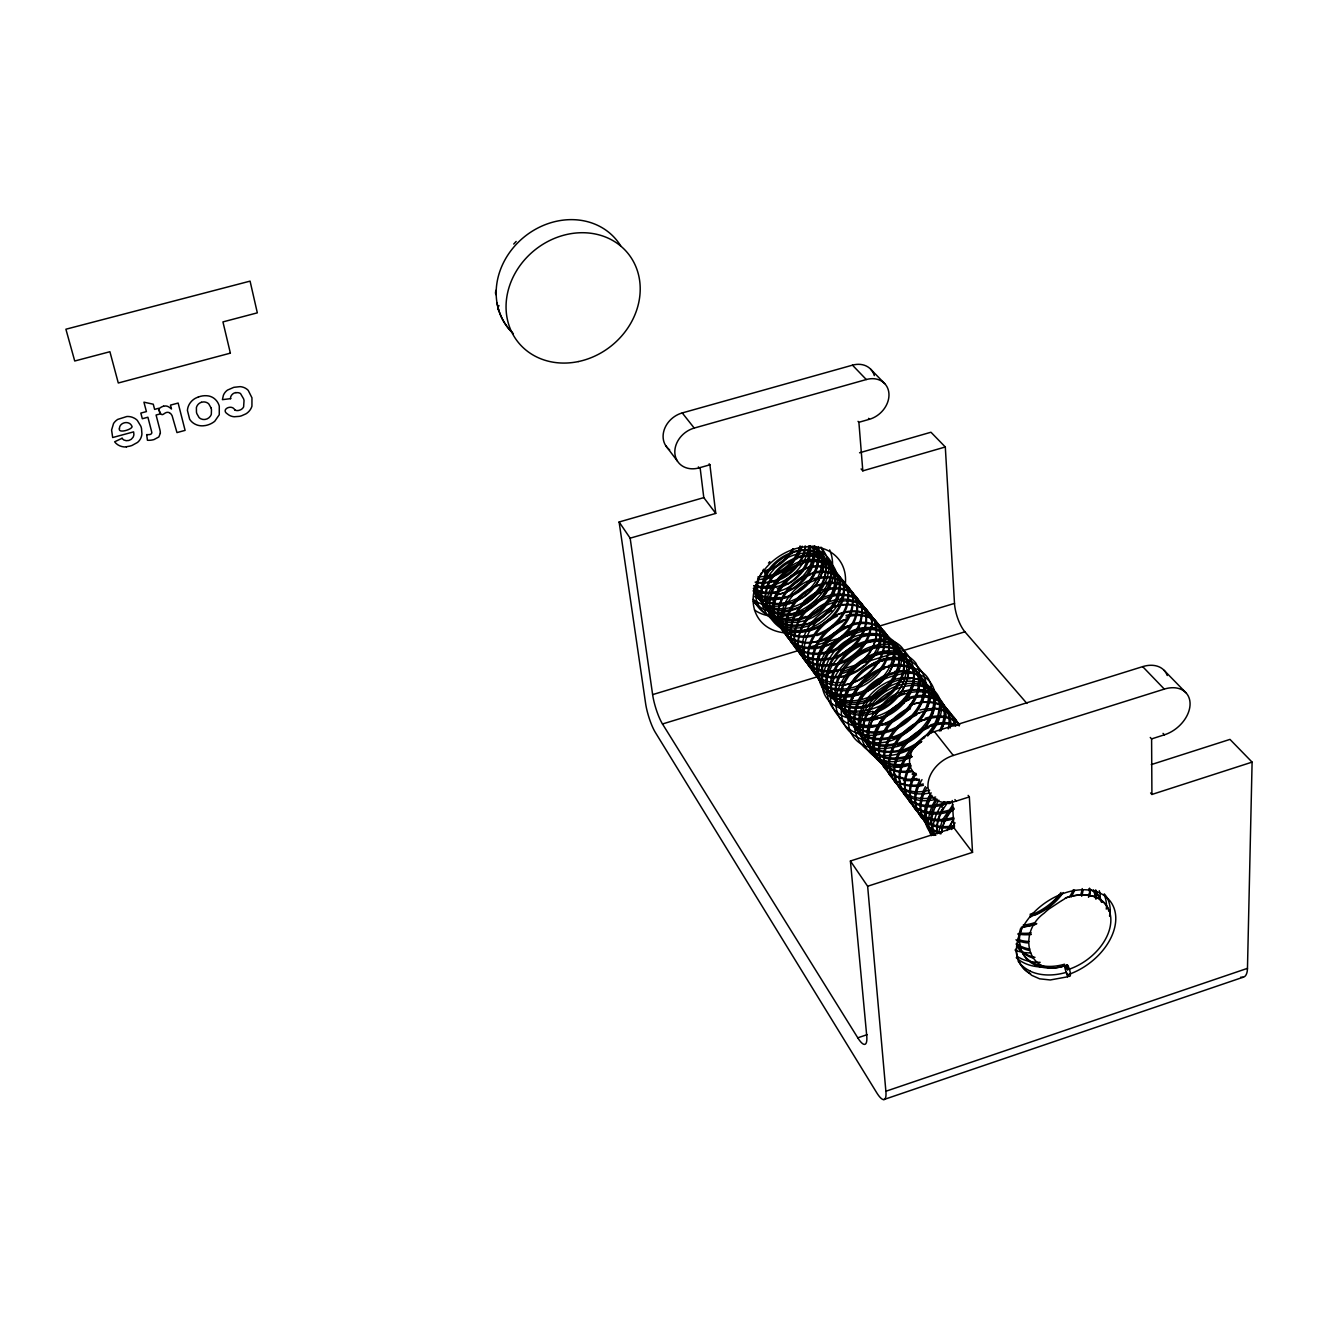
<?xml version="1.0" encoding="UTF-8"?>
<svg xmlns="http://www.w3.org/2000/svg" width="1318" height="1318" viewBox="0 0 1318 1318"><rect width="100%" height="100%" fill="white"/><g stroke="black" fill="none" stroke-linecap="round" stroke-linejoin="round"><path stroke-width="1.5" d="M924.066 689.462L923.934 687.914M1089.558 893.736L1089.574 893.159A47.366 32.176 -39.4 0 0 1089.063 888.711M1240.798 977.149A26.805 10.165 67.9 0 0 1247.471 968.351L1252.1 762.117L1229.974 739.398L1151.273 764.605M808.692 546.146C805.858 571.468 778.592 590.645 753.781 585.785M851.181 625.029A40.38 30.298 -40.3 0 0 848.578 625.869C797.505 641.405 810.652 718.376 867.293 691.275C920.491 665.129 886.915 600.827 837.309 639.675C788.164 681.768 846.634 730.584 887.689 687.881C933.128 635.375 854.575 611.387 828.956 659.593C797.061 719.463 886.47 728.327 904.181 680.104C924.775 615.325 828.577 635.606 826.748 683.251C823.124 744.967 916.966 718.722 914.049 670.648C903.16 612.244 814.771 662.476 832.729 707.107C855.283 755.478 939.553 708.079 915.829 663.003C881.478 623.167 807.802 690.434 847.062 727.454C883.933 758.278 959.059 691.571 909.947 660.516C864.163 640.153 806.665 724.554 867.936 741.375C913.671 754.934 967.494 668.852 898.777 665.491C845.299 665.788 821.246 759.053 892.055 747.553C947.032 739.151 954.924 651.504 885.993 678.375C828.94 704.405 854.657 781.904 915.499 746.466M938.202 833.273L942.732 819.466L953.013 804.705M802.184 546.179C795.545 570.332 760.585 581.271 768.163 610.563C773.913 636.314 808.939 637.467 825.925 622.277A39.062 30.957 -33.2 0 1 813.305 629.032L810.092 629.823A39.062 30.742 -32.8 0 0 812.827 628.95M946.983 830.571L953.688 818.824M781.673 599.13L782.464 597.548M940.97 730.633C962.354 689.594 904.164 676.661 882.599 704.603C851.609 727.668 870.259 779.251 910.573 764.704M761.656 572.523C734.521 619.575 804.524 640.993 827.885 602.919C860.588 560.166 799.746 534.202 773.205 570.183C737.602 609.015 789.861 648.901 824.491 615.621C863.158 585.027 823.223 538.7 786.138 569.59M793.485 548.996C787.538 560.166 776.714 568.519 764.522 571.814M931.151 792.843C922.897 805.43 920.985 824.673 933.226 835.431M1072.852 895.762A48.074 31.714 -38.8 0 0 1066.46 897.723L1065.125 898.431M936.027 798.856C929.141 809.532 925.582 823.75 931.216 835.727M762.628 570.875L763.666 569.244M943.935 801.624C936.62 811.081 931.628 823.091 933.045 835.2M930.953 732.841C964.529 691.818 909.601 662.855 878.727 694.866C840.95 722.775 866.239 778.345 912.138 756.796M1061.748 893.95L1047.826 907.69L1030.165 917.13M513.723 244.044L516.162 241.441M768.476 563.066L769.827 561.633M799.021 597.664L800.356 596.346M825.859 622.211L828.725 619.971A39.54 30.66 -32.8 0 1 825.892 622.244M785.61 570.084L771.228 577.646L757.553 579.871M1064.763 898.728L1064.4 898.991A19.127 13.229 -36.2 0 1 1063.231 899.716L1061.913 900.474M1061.649 900.639L1048.864 909.058A48.782 33.23 -35.8 0 0 1044.136 913.193C1015.585 933.638 1028.946 980.724 1067.333 964.76A6.952 2.01 71.3 0 1 1070.43 974.084A6.952 2.01 71.3 0 1 1067.662 974.809L1066.509 973.046L1067.712 976.786L1050.281 979.966L1039.622 978.829L1031.73 975.336A13.691 9.308 -35.1 0 1 1030.66 974.364L1030.462 973.936M786.912 582.589L785.182 583.479M904.082 701.769L909.618 699.512M904.066 701.703L907.888 700.138M122.261 438.186L114.633 441.794A13.954 12.29 -15.2 0 0 126.413 446.967M803.387 569.409L807.753 567.959M1065.372 898.036L1066.46 897.624A48.025 32.736 -35.8 0 1 1110.843 919.157A48.025 32.736 -35.8 0 1 1068.717 969.373L1067.564 969.735L1067.333 964.76M848.594 625.984L850.785 625.193A40.644 30.38 -40.1 0 0 848.166 626.198M853.405 631.849L854.822 631.338M928.762 726.646L930.574 725.971L929.19 726.465M198.441 396.916L195.41 398.267A15.025 13.312 -19.3 0 0 190.204 402.88A16.689 14.762 -19.4 0 0 188.985 404.857A15.684 13.888 -19.3 0 0 187.436 410.475L189.644 419.19A15.898 14.053 -19.4 0 0 194.306 423.721A17.052 15.091 -19.4 0 0 195.674 424.429L196.366 424.742A15.075 13.345 -19.4 0 0 203.104 425.813L205.526 425.516A19.572 17.332 -19.4 0 0 207.717 424.973A18.37 16.261 -19.4 0 0 214.735 421.282L219.266 414.742L219.282 406.191A17.678 15.635 -19.3 0 0 215.575 399.7A14.432 12.785 -19.4 0 0 208.705 395.977A17.612 15.585 -19.4 0 0 198.458 396.982M883.851 1099.558L1243.072 977.248M619.114 521.994L630.152 538.172L715.756 513.41L703.796 497.627L619.114 521.994L645.606 703.466A21.829 4.399 73 0 0 655.277 732.314L876.602 1092.556A27.563 6.475 70.4 0 0 885.877 1091.255L1247.471 968.351M835.365 695.986A41.336 32.307 -38.8 0 1 869.748 649.016L871.198 648.703M630.152 538.172L652.624 694.619A22.225 4.58 73 0 0 662.493 723.977L857.771 1037.81L867.293 1034.63M869.748 649.148L870.654 648.868M802.975 562.654L801.608 563.066A38.996 31.401 -39.3 0 0 769.531 607.614M972.536 852.367L953.952 827.836L850.407 861L867.639 886.24L972.536 852.367L969.34 796.912L968.137 795.38M1150.598 792.975L1151.916 794.457L1252.1 762.117M884.411 724.225L882.45 724.818A41.55 32.505 -37.8 0 1 840.736 701.884A41.484 30.644 -40 0 1 874.707 656.348M1150.252 737.454L1151.602 738.904L1164.404 734.818A28.963 20.363 -39.9 0 0 1190.072 703.828A28.963 20.363 -39.9 0 0 1164.305 689.1L953.293 755.461A29.227 21.236 -36.3 0 0 927.987 786.747A29.227 21.236 -36.3 0 0 956.11 801.113L969.34 796.912M1035.207 924.511L1021.153 927.411M816.221 634.881L814.343 635.424A39.211 31.121 -33.3 0 0 816.649 634.765M916.521 775.05A28.798 21.121 -36.4 0 1 911.463 752.051A28.798 21.121 -36.4 0 1 934.429 731.622L1142.673 666.628A28.535 20.264 -40.1 0 1 1167.254 675.524M786.928 596.576L785.149 597.087A38.189 30.495 -33 0 1 779.992 598.092M888.76 730.732L887.278 731.16M820.06 640.663L819.022 640.96M833.124 657.847L830.01 658.687M662.493 723.977L964.924 631.816L1026.903 703.45M652.624 694.619L954.496 603.397L945.303 446.983L930.953 432.238L859.567 452.782M876.536 654.667L874.608 655.277A41.468 30.874 -40.4 0 1 876.981 654.519M888.019 730.963L885.663 731.589A41.731 32.571 -37.8 0 1 845.448 708.211M861.099 468.944L862.812 470.856L945.303 446.983M858.034 421.348L858.891 422.287L869.402 419.289A23.131 18.534 -42.5 0 0 888.925 393.439A23.131 18.534 -42.5 0 0 866.305 379.535L694.224 428.07A23.296 19.177 -37.9 0 0 674.948 454.133A23.296 19.177 -37.9 0 0 699.133 467.874L709.908 464.793L715.756 513.41M943.128 804.491L941.695 804.886M669.676 449.883A23.016 19.062 -38 0 1 664.239 429.701A23.016 19.062 -38 0 1 682.246 412.929L852.466 365.168A22.867 18.419 -42.6 0 1 874.312 375.597M836.172 664.074L834.063 664.601M765.198 570.908L767.9 576.378A5.288 1.203 74.9 0 1 766.648 578.141A5.288 1.203 74.9 0 1 764.424 571.106M768.839 576.147L767.488 576.46M900.639 750.881L902.023 750.519L900.194 750.98M909.98 764.209L908.745 764.489M230.798 398.629L222.412 399.651L223.385 395.318A11.45 10.165 -21.1 0 1 227.52 390.079L233.846 387.327L240.156 386.635A13.427 11.911 -21.3 0 1 248.212 390.359L251.952 397.789L251.936 406.142A13.806 12.224 -21.3 0 1 250.091 409.947A13.279 11.763 -21.4 0 1 245.922 413.852L241.622 415.763A23.065 20.462 -21.2 0 1 239.365 416.356L234.176 416.752A12.159 10.758 -21.2 0 1 227.602 414.066C220.106 409.568 231.853 403.786 234.785 409.898A4.415 3.905 -21.2 0 0 235.214 410.112M126.413 446.72L129.444 446.209A23.477 20.726 -15.1 0 0 132.014 445.451L137.451 442.469A12.505 11.005 -15.4 0 0 140.449 438.845L140.795 438.153A15.767 13.888 -15.2 0 0 141.916 433.935L141.52 428.581A28.666 25.24 -14.6 0 0 140.845 426.225L137.303 420.376A14.251 12.57 -15.2 0 0 134.436 418.234L132.492 417.345A13.427 11.829 -15.2 0 0 126.89 416.504L117.763 419.388A13.378 11.796 -15.1 0 0 113.546 423.506L111.585 430.047L112.673 437.527L133.612 431.876L133.876 434.166A7.364 6.475 -15.3 0 1 132.953 437.411A6.442 5.667 -15.3 0 1 121.948 438.383M946.093 827.622L946.95 827.622A44.301 33.098 -33.3 0 0 954.611 826.93M757.916 582.358L758.427 582.424A37.761 30.413 -33.3 0 0 770.585 581.716A37.761 30.33 -33.1 0 0 773.089 581.238M904.247 778.543L902.517 778.279M808.873 546.36C877.969 567.415 782.958 657.023 753.435 599.739M169.248 412.633C163.63 410.409 162.279 420.524 158.77 409.008A10.066 8.896 -17.3 0 1 163.547 406.191M753.698 596.214C784.012 610.465 826.007 580.184 818.396 546.575M169.594 412.781L170.73 413.704A11.219 9.918 -17.1 0 1 171.801 415.186A9.836 8.682 -17.2 0 1 172.131 415.763L176.974 432.584L185.097 430.376L178.144 403.061L170.483 405.12L171.488 409.008A21.731 19.193 -16.8 0 0 168.622 406.85L167.633 406.389A5.404 4.794 -17.3 0 0 166.974 406.175A6.112 5.42 -17.3 0 0 163.564 406.224M752.973 599.426C784.292 621.948 836.946 584.22 821.312 547.563M843.701 712.181L842.63 711.11A41.385 32.456 -37.8 0 1 835.793 695.69M820.883 547.151C851.593 584.006 784.358 634.946 753.319 601.502M870.704 369.238L884.707 383.604M1164.091 670.318L1185.936 692.741M852.466 365.168L866.305 379.535M1142.673 666.628L1164.305 689.1M874.18 619.163L873.636 618.603A40.314 30.627 -40.8 0 0 837.457 614.468M868.529 418.35L869.402 419.289M1163.053 733.368L1164.404 734.818M793.222 644.683L792.447 643.794A39.622 31.83 -37.5 0 1 787.357 633.612A39.606 31.764 -38.2 0 1 786.648 629.938A39.606 31.648 -39 0 0 787.291 633.365M682.246 412.929L694.224 428.07M934.429 731.622L953.293 755.461M709.15 463.821L709.908 464.793M698.375 466.901L699.133 467.874M954.924 799.581L956.11 801.113M665.705 445.665L677.436 461.119M1015.535 949.454L1016.573 950.838M496.161 294.82L495.897 294.375A17.974 7.941 -9.3 0 1 495.502 293.008A22.455 9.934 -9.3 0 1 496.309 290.026M1067.481 969.768L1064.565 965.468A6.952 2.01 71.3 0 0 1067.662 974.809L1067.712 976.786M210.979 407.773L208.804 403.967A7.661 6.771 -19.4 0 0 207.585 402.995L206.91 402.633A7.084 6.277 -19.4 0 0 201.407 402.303M864.657 736.119L864.41 734.258A42.39 32.818 -37.5 0 0 864.657 736.35M799.581 647.319L799.779 648.703M799.795 648.44L799.68 647.566M869.435 741.754L869.386 741.375M840.653 676.019A40.265 31.418 -33.1 0 1 803.914 653.58L804.029 653.794M874.246 747.932L874.229 747.85A42.802 32.242 -32.8 0 0 912.402 770.503M795.298 641.602L795.578 643.382A39.952 31.253 -33 0 0 833.52 663.893M700.105 467.61L703.796 497.627M839.352 581.897L839.484 583.264M808.461 659.181L808.428 658.885A40.347 30.462 -40.4 0 1 837.375 616.05M817.341 670.434L817.424 671.257M815.99 675.145A40.545 32.11 -37.7 0 1 812.86 665.26L812.811 664.008M812.844 665.112L812.745 664.223M817.341 671.142L817.259 669.182M908.909 668.012L909.107 669.544M884.197 759.514L884.312 760.947M884.197 760.684L884.131 759.761M889.288 767.636L889.156 765.725M850.407 861L866.717 1035.684A27.283 6.458 70.8 0 1 857.771 1037.81M867.639 886.24L885.877 1091.255M909.041 668.539L909.025 669.429M858.891 422.287L862.812 470.856M839.566 583.363L839.484 582.391A38.93 30.001 -40.8 0 0 802.942 561.798M1019.407 942.106L1019.901 945.797A48.041 33.362 -32.2 0 0 1064.532 964.216M852.746 599.706L852.894 601.189M814.162 546.196C815.694 576.048 781.541 600.365 753.566 591.321A38.304 31.237 -38.4 0 0 783.584 603.776M952.239 800.537L953.952 827.836M852.845 599.805L852.878 600.662M848.413 594.863L848.397 594.434A39.227 31.006 -33.1 0 1 816.781 635.606M924.033 688.029L923.967 688.935M919.041 682.427L919.025 681.9A41.616 31.846 -32.9 0 1 885.021 725.065M1151.602 738.904L1151.916 794.457M964.924 631.816A21.698 7.265 72.4 0 1 954.496 603.397M829.632 549.886A49.26 38.799 -37 0 1 811.575 603.512A49.26 38.799 -37 0 1 754.44 609.987M1030.511 973.738A54.895 37.431 -35.7 0 1 1041.385 905.697A54.895 37.431 -35.7 0 1 1113.891 907.756A54.895 37.431 -35.7 0 1 1067.646 974.793M1095.719 889.897A54.12 37.299 -35.8 0 1 1095.719 898.777M1030.709 952.93A54.12 37.299 -35.8 0 1 1015.058 950.097M1030.33 973.936A55.026 39.804 -37.7 0 1 1015.931 949.207M1066.328 972.355A55.109 38.551 -31.1 0 1 1030.281 971.218M1030.231 971.069A54.994 39.853 -33.9 0 1 1018.122 961.201M1016.227 957.708A54.648 39.738 -37.6 0 0 1022.817 962.305A54.763 39.738 -33.6 0 0 1046.789 966.852M1110.036 910.293A54.911 36.476 -31.4 0 1 1109.542 916.191M1104.253 893.868A54.895 35.125 -34.1 0 1 1110.184 910.112M1104.155 894.84A54.746 35.059 -37.3 0 1 1106.494 907.081A54.763 35.224 -33.7 0 1 1106.263 909.107M1040.166 962.321A54.713 38.551 -31.2 0 1 1020.989 958.565M1020.873 958.483A54.598 39.771 -34.1 0 1 1017.348 956.538M1100.151 898.118A54.532 36.41 -31.4 0 1 1100.118 900.046M1099.278 890.721A54.516 35.108 -34.1 0 1 1100.299 897.92M1096.543 891.215A54.367 35.026 -37.3 0 1 1096.658 894.938A54.384 35.191 -33.7 0 1 1096.214 898.876M1019.061 942.238A47.909 34.219 -37.9 0 1 1020.544 928.63M1019.918 946.027A47.942 34.416 -36.9 0 1 1019.358 941.925A47.876 31.714 -38.8 0 1 1020.939 930.656M1065.092 965.682A47.975 34.499 -36.3 0 1 1020.231 945.896M1067.613 965.88A48.074 33.625 -32.4 0 1 1065.57 966.506M1072.803 896.009A48.107 31.154 -35 0 1 1108.817 911.067M1093.281 890.325A47.81 31.978 -39.1 0 1 1101.238 901.94M1034.976 957.346A47.81 33.312 -32.2 0 1 1016.672 945.566M1016.821 945.714A47.745 34.449 -36.3 0 0 1019.539 949.454A47.777 34.499 -35 0 0 1021.088 951.019A47.794 34.482 -34.9 0 0 1033.032 958.038M1089.673 889.106A47.876 31.138 -35 0 1 1102.046 902.385M1093.545 890.77A47.58 31.994 -39.1 0 1 1095.587 898.53M1029.737 949.042A47.596 33.263 -32.2 0 1 1017.545 944.38M1029.374 950.492A47.53 34.301 -37 0 1 1016.063 944.017M1093.627 890.062A47.662 31.105 -35.1 0 1 1096.312 897.904M1088.899 893.999A47.415 31.335 -33.9 0 1 1088.503 897.294M1028.897 941.497A47.366 33.214 -32.2 0 1 1017.875 939.421M1027.743 942.947A47.3 34.252 -37 0 1 1015.98 939.8M1089.706 893.159A47.415 33.378 -32.4 0 1 1089.624 896.454M1089.508 888.151A47.448 31.088 -35 0 1 1090.085 892.78M1082.226 888.579A47.184 31.302 -33.9 0 1 1080.595 895.169M1031.269 932.88A47.151 33.181 -32.2 0 1 1019.275 932.996M1031.351 934.446A47.151 34.136 -33.8 0 1 1017.694 933.984M1083.099 889.666A47.201 33.296 -32.4 0 1 1081.683 896.256M1073.33 889.683A46.97 31.27 -33.9 0 1 1069.903 896.372M1036.442 923.424A46.97 32.95 -32.1 0 1 1034.284 924.099M1034.202 922.847A46.937 33.131 -32.3 0 1 1023.196 925.071M1061.006 892.5A46.756 31.253 -33.9 0 1 1033.477 914M1033.279 913.11A46.723 32.884 -32.1 0 1 1030.066 914.297M1036.755 923.786A46.871 34.136 -37.1 0 1 1022.257 926.982M1034.119 914.428A46.657 34.103 -37 0 1 1029.72 916.175M1063.181 892.55A46.773 33.115 -32.4 0 1 1034.3 915.384M949.026 829.006A45.323 33.527 -38.4 0 1 952.387 821.674M941.81 832.366A45.141 33.494 -38.3 0 1 952.996 806.929M937.329 833.503A44.977 33.477 -38.2 0 1 937.131 831.79M936.966 831.839A44.977 33.444 -38.4 0 1 941.727 809.878M951.662 829.5A45.339 32.406 -39.7 0 1 955.056 822.811M941.942 809.927A44.96 32.95 -39.8 0 1 943.243 807.604M941.678 807.193A44.894 32.835 -39.9 0 1 945.022 801.97M934.775 835.184A44.878 32.703 -32.5 0 1 932.024 828.05M931.035 824.64A44.763 33.395 -38.3 0 1 937.18 799.202M937.312 833.602A44.993 33.642 -37.2 0 1 937.065 831.625A44.927 31.237 -39.2 0 1 948.334 801.904M941.497 832.564A45.158 30.792 -35.3 0 1 953.837 807.983M932.205 828.215A44.796 33.576 -37.3 0 1 931.595 824.261A44.779 33.444 -38.1 0 0 932.172 827.984A44.828 33.658 -36.7 0 0 934.973 835.332M931.744 824.211A44.746 31.451 -39.5 0 1 938.861 800.158M935.862 835.151A44.68 32.62 -32.5 0 1 926.801 821.559M926.933 821.493A44.598 33.395 -38 0 1 926.192 817.127M925.681 817.308A44.581 33.362 -38.2 0 1 930.376 794.688M926.966 821.707A44.614 33.51 -37.4 0 1 926.159 816.962M926.323 816.913A44.548 31.368 -39.5 0 1 931.925 795.429M934.61 834.607A44.647 33.609 -36.6 0 1 927.197 821.608M941.184 832.712A44.483 32.571 -32.5 0 1 920.574 809.96M920.31 810.059A44.384 33.312 -38.3 0 1 925.401 786.714M940.92 833.899A44.433 33.461 -37.4 0 1 921.15 809.614M920.936 809.664A44.351 31.335 -39.5 0 1 926.949 787.489M954.512 825.645A44.285 32.505 -32.5 0 1 915.236 802.777M914.972 802.893A44.186 33.247 -38.3 0 1 919.552 780.52M946.027 827.885A44.235 33.395 -37.4 0 1 915.713 802.464M915.615 802.497A44.169 31.302 -39.6 0 1 922.007 779.646M953.738 817.391A44.104 32.456 -32.5 0 1 909.947 795.66M909.799 795.726A44.005 33.181 -38.3 0 1 914.857 772.727M953.87 818.775A44.054 33.362 -37.4 0 1 910.507 795.331M910.326 795.38A43.972 31.27 -39.6 0 1 916.191 773.452M954.298 809.087A43.939 30.775 -34.2 0 1 952.469 809.862M952.519 810.109A43.939 32.258 -32.3 0 1 948.449 811.443M948.367 810.356A43.906 32.406 -32.5 0 1 904.708 788.609M904.84 788.576A43.824 33.115 -38.4 0 1 904.725 783.633M953.046 810.257A43.873 33.296 -37.4 0 1 905.351 788.263M904.807 788.411A43.84 33.23 -37.7 0 1 904.708 783.897M904.263 783.749A43.807 33.016 -39 0 1 909.848 764.901M949.899 801.706A43.758 30.742 -34.2 0 1 948.087 802.497M947.906 801.723A43.725 32.176 -32.3 0 1 899.617 781.59M899.634 781.574A43.642 33.065 -38.5 0 1 899.486 777.521M941.711 805.166A43.675 33.247 -37.4 0 1 900.046 781.294M899.601 781.426A43.642 33.181 -37.7 0 1 899.453 777.785M948.647 802.678A43.741 32.604 -32.8 0 1 943.128 804.557M950.772 802.893A43.758 32.39 -32.6 0 1 948.878 803.683M904.988 783.831A43.791 31.22 -39.6 0 1 911.1 765.676M899.041 777.636A43.626 32.966 -39 0 1 924.742 737.52M935.615 797.044A43.527 32.291 -32.5 0 1 894.362 774.687A43.461 32.999 -38.5 0 1 894.312 771.475M935.78 799.383A43.51 33.181 -37.5 0 1 895.4 774.243M894.428 774.506A43.461 33.148 -37.6 0 1 894.279 771.738M899.733 777.702A43.593 31.204 -39.7 0 1 921.776 741.375A42.308 32.143 -32.9 0 1 902.072 751.474M893.851 771.59A43.445 32.917 -38.9 0 1 929.157 726.152M930.524 724.933A43.362 31.335 -40 0 1 956.72 725.114M929.701 790.19A43.362 30.676 -34.2 0 1 890.375 767.504M889.37 767.768A43.263 32.934 -38.5 0 1 889.222 765.461M899.815 786.615A43.313 33.131 -37.4 0 1 889.502 767.57M928.877 793.139A43.362 33.197 -35 0 1 899.486 786.912M930.59 726.3A43.412 30.429 -35.8 0 1 955.814 725.641M894.543 771.656A43.412 31.204 -39.8 0 1 928.893 727.651M888.777 765.593A43.263 32.884 -38.9 0 1 922.913 719.859M909.09 728.393A43.214 31.187 -39.8 0 1 925.565 719.364M925.22 718.277A43.181 31.302 -40 0 1 959.158 723.961M923.226 783.946A43.181 30.528 -35 0 1 885.564 760.618M923.457 785.33A43.132 33.065 -37.5 0 1 884.773 760.667M925.285 719.628A43.23 30.38 -35.9 0 1 959.718 724.702M922.501 720.353A43.214 31.055 -39.7 0 1 925.269 719.315M905.944 730.847A43.214 31.698 -40.1 0 1 908.992 728.277M889.452 765.643A43.23 31.846 -40.1 0 1 906.389 731.309M883.752 759.646A43.082 32.851 -38.8 0 1 916.685 713.598M916.735 713.829A43.033 31.401 -40.2 0 1 919.997 712.593A43.033 31.253 -40 0 1 931.052 710.138M932.057 708.194A42.983 30.891 -39.3 0 1 958.12 725.493M919.305 779.185A42.983 30.891 -39.3 0 1 903.423 780.289M902.748 777.785A42.967 32.703 -34 0 1 879.04 754.275M916.933 778.51A42.95 33.016 -37.4 0 1 879.551 753.962M919.948 710.023A43.033 32.555 -33.1 0 1 959.273 725.938M919.503 779.828A43.033 32.555 -33.1 0 1 916.702 780.289M916.323 714.109A43.033 31.006 -39.7 0 1 920.013 712.676M884.378 759.679A43.049 31.187 -39.9 0 1 916.521 715.048M878.826 753.715A42.901 32.785 -38.8 0 1 910.573 707.436M910.227 705.311A42.802 31.368 -40.3 0 1 954.183 725.921M914 773.699A42.802 31.368 -40.3 0 1 912.072 774.111M873.883 747.635A42.72 32.752 -38.8 0 1 904.461 701.291M912.814 771.557A42.802 32.934 -34.4 0 1 892.418 770.338A42.769 32.95 -37.5 0 1 874.509 747.883M892.863 769.564A42.357 32.456 -34.3 0 1 873.076 738.162A42.357 32.456 -34.3 0 1 904.263 702.51M909.684 705.212A42.868 32.489 -33.1 0 1 955.649 726.053M913.769 773.386A42.868 32.489 -33.1 0 1 912.616 773.567M879.386 753.764A42.868 31.171 -40 0 1 910.409 708.87M904.082 699.43A42.637 31.335 -40.3 0 1 948.202 728.87M910.145 764.111A42.654 32.027 -32.6 0 1 908.267 764.522M908.283 763.649A42.621 32.159 -32.8 0 1 869.27 741.952M868.842 741.013A42.538 32.686 -38.8 0 1 904.461 692.741M874.427 747.29A42.703 31.121 -40 0 1 904.346 702.774M904.445 691.719A42.456 31.121 -40.1 0 1 944.083 718.277M943.737 718.31A42.489 30.578 -33.8 0 1 939.289 731.045M911.282 755.198A42.489 30.578 -33.8 0 1 906.982 756.73M904.214 757.718A42.473 31.961 -32.6 0 0 906.998 757.026A42.456 32.324 -33 0 1 904.675 757.685M904.214 756.829A42.44 32.077 -32.8 0 1 864.509 736.169M940.525 710.633A42.324 32.62 -38.8 0 0 898.546 685.442A42.324 32.62 -38.8 0 0 863.372 734.653A42.357 30.248 -35.5 0 1 897.937 688.358A42.357 30.248 -35.5 0 1 940.327 706.464M868.018 741.177A42.538 30.413 -34.8 0 1 905.153 693.845A42.538 30.413 -34.8 0 1 945.681 717.354M908.728 764.753A42.588 32.901 -37.4 0 1 869.765 742.034M938.68 711.045A42.308 30.512 -33.9 0 1 923.243 738.08M917.262 742.775A42.308 30.512 -33.9 0 1 901.99 750.189M900.161 750.057A42.275 31.994 -32.7 0 1 859.797 730.419M859.929 730.37A42.209 32.604 -38.6 0 1 859.534 727.734M858.809 727.981A42.176 32.571 -38.8 0 1 880.342 686.184A42.176 32.571 -38.8 0 1 925.121 683.152M904.675 757.932A42.423 32.868 -37.3 0 1 864.938 736.251M944.495 717.651A42.473 32.209 -32.9 0 1 940.805 730.798M911.743 756.499A42.473 32.209 -32.9 0 1 907.064 758.015M925.203 683.053A42.127 30.281 -37.3 0 1 927.724 685.245A42.127 30.232 -36.4 0 1 934.034 700.665A42.143 30.363 -34.5 0 1 934.132 703.746M933.605 703.845A42.143 30.462 -34 0 1 897.031 743.665M896.141 743.319A42.094 31.912 -32.7 0 1 855.151 724.735M855.267 724.686A42.028 32.555 -38.5 0 1 854.69 721.259A41.995 30.611 -39.6 0 1 894.082 673.547M854.361 721.358A42.028 32.522 -38.8 0 1 878.513 678.737M859.946 730.617A42.225 32.752 -37.6 0 1 859.468 727.602A42.176 30.396 -39 0 1 910.277 678.77M886.437 752.413A42.242 32.818 -37.2 0 1 860.143 730.534M886.52 752.166A42.275 32.571 -33.7 0 0 889.04 752.281A42.291 32.505 -33.6 0 0 900.655 751.013M939.388 710.369A42.308 32.143 -32.9 0 1 927.658 735.988M939.273 706.843A42.308 30.347 -34.9 0 1 939.207 710.402M1074.648 889.947A46.987 32.373 -32.5 0 1 1071.287 896.965M909.585 698.655A42.703 31.352 -32.9 0 1 950.064 728.146M855.316 724.916A42.044 32.686 -37.7 0 1 854.657 721.111M896.668 744.39A42.077 32.769 -37.1 0 1 855.53 724.834M934.347 703.137A42.127 32.093 -32.9 0 1 897.13 745.065M934.132 700.484A42.143 30.298 -35 0 1 934.132 703.186M913.522 678.49A42.16 30.199 -35.6 0 1 934.396 700.402M910.573 677.963A42.16 30.298 -38.6 0 1 913.605 678.309M878.628 678.984A41.995 31.352 -40.6 0 1 880.721 677.749M880.638 677.567A41.978 31.27 -40.6 0 1 894.576 672.279M894.658 671.505A41.945 30.808 -39.9 0 1 928.828 694.388M929.091 694.306A41.978 30.314 -34.5 0 1 929.091 696.579M928.597 696.678A41.962 30.38 -34.1 0 1 892.22 737.256M892.055 736.647A41.929 31.83 -32.7 0 1 850.555 719.084M850.67 719.035A41.863 32.522 -38.5 0 1 849.896 714.817M849.385 714.999A41.846 32.472 -38.7 0 1 888.661 666.2M888.727 665.458A41.781 30.792 -40 0 1 923.803 688.111M923.589 689.578A41.797 30.33 -34.2 0 1 888.299 730.584M887.162 730.073A41.748 31.78 -32.7 0 1 844.953 708.507M844.723 708.59A41.682 32.423 -38.8 0 1 879.452 661.257M850.72 719.249A41.879 32.62 -37.7 0 1 849.863 714.686A41.83 30.726 -39.9 0 1 884.493 668.687M892.187 737.833A41.896 32.703 -37.1 0 1 850.917 719.183M929.223 695.986A41.962 32.027 -32.9 0 1 892.78 738.393M929.025 694.174A41.962 30.248 -35.1 0 1 929.042 696.019M894.098 672.839A41.995 30.166 -35.6 0 1 929.437 694.042M882.796 660.417A41.632 30.907 -40.3 0 0 879.468 661.389A41.632 30.561 -39.8 0 1 882.368 660.598M882.829 659.544A41.599 30.775 -40.1 0 1 918.844 681.884M918.58 682.543A41.616 30.265 -34.4 0 1 884.378 723.961M882.335 723.763A41.583 31.731 -32.7 0 1 840.258 702.181A41.517 32.357 -38.8 0 1 851.708 670.269M845.266 708.26A41.665 30.693 -40 0 1 879.584 662.493M924.165 688.886A41.781 31.929 -32.9 0 1 888.876 731.721M888.2 666.793A41.814 30.116 -35.6 0 1 924.379 687.765M884.411 667.699A41.814 30.594 -39.7 0 1 888.217 666.579M851.955 670.45A41.501 31.599 -40.8 0 1 853.883 668.374M853.636 668.177A41.484 31.55 -40.8 0 1 874.575 655.013M876.997 653.563A41.435 30.759 -40.2 0 1 913.835 675.524M913.621 675.772A41.451 30.232 -34.4 0 1 880.506 717.354M880.556 717.585A41.451 31.55 -32.6 0 1 877.64 718.491A41.435 31.896 -33 0 0 881.017 717.503M877.541 717.503A41.418 31.665 -32.7 0 1 835.596 695.904M884.872 724.109A41.599 31.961 -33 0 1 882.45 724.851M882.352 660.829A41.649 30.083 -35.6 0 1 919.387 681.554M871.182 647.731A41.27 30.726 -40.3 0 1 908.843 668.605M908.695 669.659A41.286 30.182 -34.5 0 1 876.684 710.781M876.734 711.012A41.27 31.484 -32.6 0 1 872.895 712.231M872.796 711.292A41.253 31.616 -32.7 0 1 830.966 689.676M831.081 689.644A41.188 32.225 -38.9 0 1 830.884 684.899M835.859 695.673A41.319 30.594 -40 0 1 869.864 650.169M877.689 718.87A41.418 32.538 -35.6 0 1 843.619 712.247M914.148 675.491A41.451 31.764 -32.9 0 1 881.198 718.442M876.536 654.931A41.484 30.034 -35.7 0 1 914.362 674.783M830.472 684.981A41.171 32.143 -39.5 0 1 864.938 642.838M865.465 642.772A41.138 30.742 -40.4 0 1 876.223 640.779A41.122 30.429 -39.7 0 1 879.155 640.845M879.353 640.284A41.105 30.33 -39.3 0 1 903.818 661.751M904.033 661.669A41.122 30.067 -34.9 0 1 904.197 663.481M903.818 663.58A41.122 30.133 -34.5 0 1 872.862 704.257M872.697 703.614A41.089 31.401 -32.6 0 1 826.485 683.465A41.023 32.176 -38.9 0 1 826.271 679.561A41.023 32.077 -39.5 0 1 828.742 666.677M908.086 669.659A41.237 32.39 -37.9 0 1 871.643 713.746A41.237 32.39 -37.9 0 1 831.889 689.281M831.048 689.512A41.188 32.34 -38.2 0 1 830.867 685.146M870.77 649.099A41.319 29.984 -35.8 0 1 909.321 667.864M828.511 666.661A41.006 31.813 -40.4 0 1 859.781 637.022M860.127 636.133A40.94 30.676 -40.4 0 1 898.925 654.947M899.074 654.881A40.957 30.017 -35.1 0 1 899.321 657.468M898.991 657.55A40.957 30.1 -34.4 0 1 869.089 697.766M868.891 697.09A40.924 31.319 -32.6 0 1 821.905 677.337A40.858 32.11 -39 0 1 821.724 674.272M873.422 704.57A41.056 32.34 -37.8 0 1 826.897 683.202M826.435 683.334A41.039 32.291 -38.1 0 1 826.238 679.824M904.329 663.3A41.122 31.583 -32.9 0 1 873.603 705.295M903.917 661.175A41.122 29.984 -35.5 0 1 904.132 663.349M865.069 643.332A41.155 29.935 -35.9 0 1 904.313 661.026M831.098 685.096A41.155 30.561 -40.1 0 1 865.036 643.991M821.328 674.388A40.842 32.044 -39.4 0 1 854.13 631.322M855.415 630.202A40.776 30.627 -40.4 0 1 893.983 648.192M894.115 648.143A40.792 29.968 -35.1 0 1 894.51 651.504M893.555 651.735A40.759 30.034 -34.5 0 1 856.173 693.466A40.759 30.034 -34.5 0 1 818.247 671.043M839.434 699.677A40.891 32.275 -37.9 0 1 822.086 677.155M821.872 677.221A40.874 32.242 -38 0 1 821.674 674.536M842.466 700.468A40.924 32.258 -34.7 0 1 839.517 699.529M899.14 657.369A40.94 32.192 -34.3 0 1 881.33 692.279A40.94 32.192 -34.3 0 1 842.087 701.143M898.958 654.371A40.957 29.935 -35.5 0 1 899.288 657.336M860.209 637.352A40.99 29.886 -36.1 0 1 899.288 654.222M826.485 679.759A40.99 30.528 -40.2 0 1 859.484 638.258M878.381 683.334A40.743 32.225 -37.8 0 1 840.011 695.459A40.743 32.225 -37.8 0 1 817.868 670.994M894.197 647.533A40.792 30.907 -32.9 0 1 879.254 683.943M855.497 631.404A40.825 29.836 -36.1 0 1 894.296 647.484M821.905 674.486A40.825 30.528 -40.2 0 1 853.553 632.722M851.131 624.205A40.627 30.578 -40.5 0 1 889.057 641.504M888.546 641.668A40.611 29.902 -35.2 0 1 860.143 684.75A40.611 29.902 -35.2 0 1 816.188 675.047M888.365 641.207A40.594 32.159 -37.9 0 1 855.695 688.721A40.594 32.159 -37.9 0 1 813.766 664.882M850.802 625.506A40.66 29.787 -36.2 0 1 889.32 640.812M817.407 669.247A40.66 30.495 -40.3 0 1 848.331 627.022M812.415 663.959A40.529 31.961 -39.3 0 1 842.993 620.218M843.042 620.432A40.496 30.66 -40.7 0 1 846.123 619.279M846.024 617.186A40.446 30.545 -40.5 0 1 884.197 641.932A40.446 30.545 -40.5 0 1 844.031 685.014M844.278 682.131A40.43 31.5 -33.1 0 1 808.296 659.297M846.008 615.424A40.446 32.11 -37.9 0 1 884.642 640.877A40.446 32.11 -37.9 0 1 848.413 684.108A40.446 32.11 -37.9 0 1 809.631 658.835M842.663 620.679A40.496 30.33 -40.2 0 1 846.14 619.361M812.959 664.025A40.512 30.479 -40.4 0 1 842.828 621.503M808.049 658.786A40.364 31.896 -39.3 0 1 837.523 614.765M874.246 619.114A40.298 29.77 -36.7 0 1 866.239 663.761M866.387 663.893A40.314 30.611 -32.6 0 1 863.587 666.298M863.389 666.084A40.298 30.775 -32.5 0 1 840.653 676.546M802.843 653.794A40.166 31.83 -39.2 0 1 834.278 606.609A40.166 31.83 -39.2 0 1 876.19 628.768A40.166 31.83 -39.2 0 1 840.818 673.86M804.178 653.135A40.183 30.446 -40.5 0 1 831.938 610.662M841.065 677.007A40.248 32.044 -37.9 0 1 804.342 653.695M874.493 654.634A40.298 31.616 -33.3 0 1 841.049 677.271M875.613 652.229A40.298 30.314 -33.6 0 1 874.229 654.535M837.095 614.913A40.347 30.199 -33.9 0 1 873.867 618.999A40.347 30.199 -33.9 0 1 876.931 652.509M837.062 670.714A40.133 31.204 -32.8 0 0 840.637 669.89A40.133 31.533 -33.3 0 1 837.507 670.714M837.062 669.939A40.117 31.335 -33 0 1 799.647 648.489M798.741 647.781A40.018 31.764 -39.3 0 1 832.268 600.744A40.018 31.764 -39.3 0 1 872.121 626.742M798.527 647.715A40.034 29.787 -35.1 0 1 833.223 602.639A40.034 29.787 -35.1 0 1 872.104 626.198M837.523 670.911A40.1 31.994 -37.8 0 1 800.059 648.604M831.213 607.779A40.166 31.434 -33.1 0 1 876.223 627.269A40.166 31.434 -33.1 0 1 840.769 672.015M870.44 627.055A40.001 29.919 -34.1 0 1 836.156 663.778M836.172 664.041A39.985 31.154 -32.8 0 1 833.536 664.684M794.754 641.784A39.886 31.731 -39.3 0 1 809.614 606.016A39.886 31.731 -39.3 0 1 847.507 595.028M795.578 643.612A39.919 31.896 -38 0 1 795.248 641.487M794.606 641.701A39.886 29.556 -36.8 0 1 822.119 599.838A39.886 29.556 -36.8 0 1 864.806 608.175M833.981 664.849A39.935 31.945 -37.7 0 1 795.825 643.53M871.066 626.445A39.985 31.368 -33.1 0 1 836.255 664.898M847.556 594.945A39.837 29.869 -39.1 0 1 849.879 595.571M850.094 595.242A39.837 29.77 -38.5 0 1 866.008 620.547A39.837 29.853 -34.2 0 1 833.091 657.55M829.978 657.88A39.804 31.171 -33 0 1 791.278 638.39M791.41 638.357A39.754 31.698 -39.1 0 1 790.981 635.803A39.721 29.952 -40 0 1 828.824 590.085M790.751 635.886A39.754 31.681 -39.2 0 1 803.667 602.655M791.426 638.604A39.771 31.846 -38 0 1 790.932 635.688M830.455 658.819A39.787 31.896 -37.7 0 1 791.657 638.522M831.823 659.099A39.82 31.302 -33.2 0 0 866.536 619.921A40.018 29.836 -35.2 0 0 864.509 608.455M803.552 601.552A39.688 30.874 -41.2 0 1 840.126 588.19A39.688 30.874 -41.2 0 1 862.021 610.926M861.84 610.975A39.688 29.721 -34.7 0 1 861.873 614.007M861.428 614.073A39.688 29.803 -34.3 0 1 827.325 652.229M826.468 651.883A39.639 31.088 -32.9 0 1 787.176 633.414M786.236 630.218A39.589 31.616 -39.3 0 1 823.948 583.544M816.831 669.149A40.693 31.994 -39.3 0 1 848.545 625.737M786.862 629.872A39.573 30.841 -40.7 0 1 799.482 598.059M826.979 652.871A39.639 31.879 -36.1 0 1 793.189 644.716M862.005 613.447A39.672 31.253 -33.2 0 1 827.424 653.349M861.807 610.86A39.688 29.655 -35.3 0 1 861.857 613.48M828.841 589.459A39.705 29.573 -35.9 0 1 862.137 610.761M824.014 582.885A39.524 30.1 -40.4 0 1 857.095 605.44M857.326 605.374A39.54 29.671 -34.8 0 1 857.375 607.565M856.947 607.664A39.524 29.721 -34.4 0 1 823.042 646.479M822.893 645.952A39.491 31.006 -32.9 0 1 783.139 628.455A39.458 31.616 -38.9 0 1 782.431 624.353M781.64 624.633A39.408 31.566 -39.2 0 1 812.102 579.277A39.408 31.566 -39.2 0 1 853.735 599.492M783.287 628.653A39.458 31.698 -38.2 0 1 782.398 624.238M782.53 624.188A39.425 30.017 -40.4 0 1 814.705 580.398M823.009 646.99A39.491 31.78 -37.5 0 1 783.452 628.571M836.666 640.877A39.507 31.204 -33.2 0 1 823.536 646.825M857.54 607.005A39.524 30.726 -32.9 0 1 836.93 641.273M857.26 605.259A39.54 29.589 -35.3 0 1 857.326 607.038M857.623 605.143A39.556 29.54 -35.9 0 0 823.503 584.055A39.556 29.919 -40.1 0 0 800.537 596.527M852.482 601.272A39.375 29.671 -34.5 0 1 819.615 640.548M818.626 640.91A39.359 30.957 -32.9 0 1 806.303 642.459A39.342 31.27 -33.8 0 1 802.843 642.278M803.024 641.767A39.326 31.335 -34 0 1 777.999 618.752M778.098 618.735A39.293 31.517 -39.3 0 1 781.492 599.08M818.676 641.191A39.326 31.648 -38.3 0 1 778.46 618.488M778.312 618.521A39.276 29.968 -40.5 0 1 810.339 574.912M852.96 600.646A39.375 31.088 -33.2 0 1 820.175 641.536M818.214 578.701A39.408 29.49 -36 0 1 853.141 599.575M814.606 579.541A39.408 29.902 -40.2 0 1 818.231 578.52M782.068 597.433A39.276 31.088 -41 0 1 810.208 573.676M813.387 573.05A39.243 30.166 -40.8 0 0 810.224 573.94A39.243 29.869 -40.3 0 1 812.975 573.215M813.404 572.226A39.227 30.05 -40.6 0 1 848.182 594.336M848.018 594.962A39.227 29.606 -34.6 0 1 816.188 634.633M814.244 634.502A39.194 30.891 -32.9 0 1 773.88 613.117M773.666 613.199A39.145 31.451 -39.3 0 1 805.891 568.371A39.095 30.133 -40.9 0 1 808.165 567.811M790.899 634.831A39.178 31.583 -38.4 0 1 774.144 612.919A39.112 29.968 -40.6 0 1 803.552 570.315M791.261 634.172A38.815 31.187 -34.9 0 1 772.958 602.688A38.815 31.187 -34.9 0 1 803.486 570.019M814.376 635.671A39.194 31.583 -34.8 0 1 790.915 634.848M812.975 573.412A39.26 29.441 -35.9 0 1 848.693 594.056M808.165 566.971A39.079 30.017 -40.7 0 1 843.767 588.652M843.586 588.899A39.079 29.556 -34.7 0 1 812.794 628.752M809.977 628.917A39.046 30.841 -33 0 1 769.728 607.549M839.204 583.462A38.93 29.507 -34.7 0 1 809.433 622.887M809.483 623.084A38.914 30.676 -32.8 0 1 805.842 624.221M805.776 623.595A38.897 30.775 -33 0 1 768.806 611.634A38.865 31.434 -38 0 1 765.659 601.996A38.848 31.418 -38.6 0 1 765.445 597.664M765.709 601.98A38.848 31.319 -39.4 0 1 765.461 597.416M810.109 629.988A39.029 31.533 -38.3 0 1 770.124 607.301M769.992 607.334A38.98 29.886 -40.5 0 1 801.706 564.022M844.064 588.635A39.079 30.38 -33.1 0 1 829.154 620.383M765.099 597.482A38.832 31.237 -40 0 1 797.308 557.465M797.769 556.674A38.782 29.968 -40.8 0 1 834.871 576.263M835.002 576.213A38.782 29.391 -35.2 0 1 835.184 577.976M834.871 578.058A38.782 29.457 -34.7 0 1 806.089 617.055M805.924 616.445A38.749 30.578 -32.8 0 1 761.606 596.494A38.716 31.368 -38.6 0 1 761.343 592.985M761.623 596.494A38.7 31.27 -39.4 0 1 761.376 592.738M809.96 623.167A38.881 31.467 -38.4 0 1 766.071 601.749M839.648 583.215A38.914 30.841 -33.1 0 1 810.092 623.826M802.563 563.017A38.963 29.342 -36.2 0 1 839.714 581.765M761.03 592.82A38.683 31.187 -40 0 1 792.695 552.242M793.057 551.748A38.634 29.935 -40.9 0 1 825.035 558.502A38.634 29.293 -37.1 0 1 826.188 559.886A38.634 29.293 -36.6 0 1 830.505 570.134A38.634 29.342 -35.4 0 1 830.851 572.605M830.653 572.671A38.634 29.424 -34.7 0 1 815.578 603.479M814.919 604.204A38.634 30.199 -32.7 0 1 802.794 611.338M802.596 610.646A38.601 30.512 -32.8 0 1 757.553 591.041A38.551 31.204 -39.5 0 1 757.323 588.092M806.632 617.351A38.733 31.418 -38.3 0 1 761.985 596.263M835.315 577.811A38.782 30.759 -33.1 0 1 806.781 617.961M834.887 575.735A38.782 29.326 -35.8 0 1 835.134 577.861M797.439 557.893A38.815 29.293 -36.2 0 1 835.233 575.62M765.659 597.631A38.815 29.836 -40.6 0 1 797.423 558.47M807.753 568.19A39.112 29.408 -36 0 1 844.228 587.976M757.092 588.158A38.551 31.154 -39.9 0 1 758.41 577.333M809.944 545.998A38.486 29.886 -41 0 1 826.007 564.088M826.122 564.055A38.502 29.293 -35.4 0 1 826.567 567.3M825.76 567.481A38.469 29.358 -34.8 0 1 792.365 607.104A38.469 29.358 -34.8 0 1 754.473 587.812A38.453 31.302 -38.3 0 0 795.742 608.29A38.453 31.302 -38.3 0 0 825.398 563.758M824.244 593.413A38.584 31.352 -38.4 0 1 785.297 615.424A38.584 31.352 -38.4 0 1 758.064 590.777M757.52 590.925A38.568 31.319 -38.5 0 1 757.306 588.355M830.966 572.457A38.634 29.754 -33.9 0 1 825.398 593.199M830.439 569.623A38.65 29.276 -35.8 0 1 830.818 572.49M807.127 550.677A38.667 29.227 -36.4 0 1 830.653 569.541M807.209 550.446A38.667 29.408 -39.6 0 0 805.298 550.38A38.667 29.474 -39.8 0 0 793.123 552.473M761.557 592.952A38.667 29.803 -40.6 0 1 792.431 553.379M814.804 546.196A38.354 29.836 -41 0 1 821.592 558.074M821.098 558.239A38.321 29.227 -35.6 0 1 795.71 599.031A38.321 29.227 -35.6 0 1 753.385 591.008M809.17 546.542A38.519 29.177 -36.5 0 1 826.271 563.429M757.504 588.306A38.535 29.787 -40.7 0 1 759.629 576.164M815.002 547.019A38.189 29.26 -38.8 0 1 787.011 597.169M780.025 597.433A38.156 30.644 -33.4 0 1 753.435 590.497M789.251 602.524A38.321 30.907 -33.7 0 1 783.584 603.628M821.641 557.514A38.337 30.759 -33.3 0 1 789.334 603.496M814.343 546.031A38.37 29.128 -36.5 0 1 821.822 557.432M812.432 546.344A38.057 29.853 -41.3 0 1 776.714 594.764M776.846 591.98A38.024 30.578 -33.3 0 1 753.451 588.141M780.404 598.29A38.156 31.187 -38.3 0 1 753.468 590.826M818.083 556.657A38.189 30.825 -33.6 0 1 780.355 598.916M815.035 546.443A38.222 29.128 -36 0 1 818.33 556.575M777.241 592.787A38.024 31.187 -36.8 0 1 753.435 588.586M813.19 546.262A38.074 30.759 -33.6 0 1 777.175 594.369M809.252 546.542A37.909 29.82 -41.4 0 1 777.258 588.586M785.215 583.561A37.892 30.578 -33.4 0 1 777.093 586.592A37.909 30.38 -33 0 1 773.699 587.218M773.682 586.543A37.876 30.495 -33.3 0 1 755.412 585.587M805.183 545.85A37.777 29.227 -34.3 0 1 773.073 581.007M757.982 581.946A37.728 30.709 -34.4 0 1 756.499 581.732M774.127 587.4A37.876 31.072 -38.3 0 1 753.995 585.785M777.093 586.526A37.892 30.676 -33.6 0 1 774.127 587.218M810.372 546.097A37.942 30.265 -33.1 0 1 787.67 584.204M800.108 545.899A37.645 29.144 -34.5 0 1 769.119 575.818M767.438 575.752A37.596 30.33 -33.2 0 1 758.015 576.823M770.997 581.979A37.744 31.022 -38.2 0 1 755.099 582.144M773.106 581.287A37.761 30.594 -33.6 0 1 770.997 581.798M805.627 546.789A37.761 30.512 -33.4 0 1 773.172 581.996M792.793 548.799A37.497 29.095 -34.5 0 1 765.181 570.678M800.619 546.954A37.629 30.446 -33.4 0 1 769.218 576.823M498.632 310.438A20.248 9.061 -9.3 0 1 498.978 305.529M511.812 332.103A69.788 60.859 -39.3 0 1 524.943 236.35A69.788 60.859 -39.3 0 1 620.663 245.823M513.377 333.619A69.788 60.875 -39.2 0 1 496.985 302.778M230.469 398.662A6.129 5.42 -21.3 0 1 235.971 392.517M235.988 392.764A6.162 5.47 -21.3 0 1 240.502 393.538L243.632 398.893A30.973 27.414 -20 0 1 244.028 400.639L243.616 406.9A6.162 5.453 -21.3 0 1 240.321 409.914L239.958 410.03A6.112 5.42 -21.3 0 1 235.164 410.211M210.979 407.773A19.638 17.381 -18.7 0 1 211.473 409.766L211.325 414.182A7.644 6.771 -19.4 0 1 210.699 415.648L210.287 416.307A6.985 6.178 -19.4 0 1 200.946 418.86L200.287 418.465A7.595 6.722 -19.4 0 1 199.051 417.509L196.86 413.687A20.132 17.826 -20.1 0 1 196.464 412.172L196.398 407.674A7.875 6.969 -19.4 0 1 197.123 405.812L197.535 405.153A6.87 6.079 -19.4 0 1 201.407 402.303M160.351 433.177L158.852 436.95L154.074 439.537A17.052 15.058 -16.4 0 1 147.435 440.261L146.66 434.594A12.587 11.121 -16.4 0 0 149.758 434.528A2.224 1.961 -16.5 0 0 151.867 432.568L151.735 432.37A23.362 20.561 -15.4 0 0 151.471 430.986L147.896 417.229L142.328 418.729L140.828 413.094L146.413 411.595L143.926 402.171L153.267 404.214L154.618 409.387L158.588 408.316L160.055 413.951L156.084 415.022L159.857 429.619A38.123 33.527 -15.1 0 1 160.219 431.447L160.351 433.177M119.444 428.334C117.302 434.528 135.046 428.597 131.668 425.813A6.821 6.03 -15.2 0 0 129.576 423.473A6.491 5.733 -15.2 0 0 124.254 422.847A6.326 5.585 -15.2 0 0 120.284 425.632A6.277 5.536 -15.2 0 0 119.493 428.004L119.444 428.334M230.37 353.142L118.29 382.994L109.905 351.725L74.731 361L65.9 329.22L250.074 281.129L257.323 312.844L222.94 321.905L230.37 353.142M796.138 632.409A49.82 38.996 -36.9 0 0 840.851 562.341A49.82 38.996 -36.9 0 0 761.013 574.566A49.82 38.996 -36.9 0 0 796.138 632.409M578.305 361.577A70.628 61.32 -39.1 0 0 628.455 253.995A70.628 61.32 -39.1 0 0 512.62 278.114A70.628 61.32 -39.1 0 0 578.305 361.577"/></g></svg>
